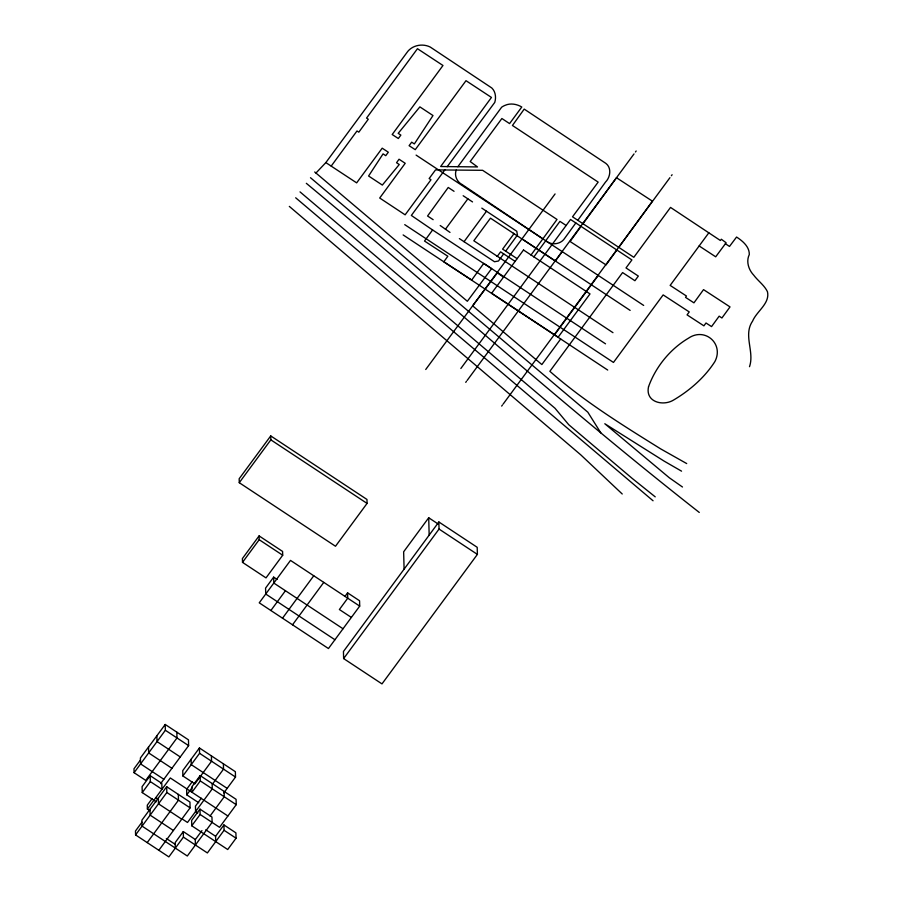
<?xml version="1.0" encoding="UTF-8"?>
<svg xmlns="http://www.w3.org/2000/svg" width="902" height="902" viewBox="0 0 902 902"><rect width="100%" height="100%" fill="white"/><g stroke="black" fill="none" stroke-linecap="round" stroke-linejoin="round"><path stroke-width="1.35" d="M749.506 366.686C754.715 351.645 742.91 335.082 752.618 321.078C756.665 311.201 770.139 303.557 767.455 291.696C764.321 285.19 758.018 280.917 753.745 275.189C748.694 269.935 745.875 261.467 749.291 254.578C749.551 246.753 742.594 240.947 736.562 237.046L729.492 246.438L725.4 243.732L715.692 256.811L699.151 245.953L670.152 285.404L686.445 296.025L685.531 297.367L693.942 302.846L703.537 289.632L730.011 306.905L721.916 317.989L719.165 316.162L711.554 326.592L705.995 322.995L703.898 325.847L687.065 314.877L689.241 311.923L663.15 294.909L613.473 362.446L404.727 224.643M456.22 170.061C454.123 175.495 456.931 181.978 462.117 184.527L542.869 238.838L557.019 219.445L482.626 170.309L435.531 169.892L429.149 178.551L430.976 179.757L405.133 214.823L379.708 198.023L405.212 163.296L399.045 159.226L396.542 162.732L399.259 164.514L382.347 185.079L368.591 176.003L383.057 153.881L385.763 155.674L388.311 152.213L382.2 148.176L356.651 182.869L325.847 162.597L315.959 173.037L314.685 171.989M725.4 243.732L726.076 242.717L721.318 239.233L720.382 240.496L670.524 207.415L633.835 257.307L572.522 216.807L598.161 182.103L512.437 125.479L524.209 109.108L605.907 163.42C611.86 167.952 610.327 177.39 605.467 182.125L577.787 220.291M515.132 261.377L503.666 253.868L498.468 261.016L494.499 261.738L459.366 238.602M575.826 222.963L564.821 238.094C560.92 244.476 551.269 245.648 545.733 240.733L533.849 256.957M686.704 463.572L660.771 448.948C622.481 425.113 583.797 401.21 549.859 371.308L622.594 272.573L634.918 280.714L638.334 276.08L626.011 267.939L631.907 259.934L581.046 226.413L570.075 241.499L606.043 264.906L616.878 250.001M583.019 223.741L616.483 177.717L652.417 201.169L618.806 247.374M457.844 166.746L501.636 107.214A17.048 16.157 -1.5 0 1 505.165 105.308C510.555 102.918 516.857 104.08 521.784 107.022L509.574 123.597L501.884 118.512L470.19 161.537L477.508 166.926L440.65 166.52L491.466 97.439L465.996 80.684L415.247 149.676L409.102 145.684L411.684 142.178L414.345 143.937L432.994 115.535L419.881 106.876L398.188 133.338L400.86 135.097L398.334 138.513L392.19 134.522L442.972 65.485L417.457 48.697L366.562 118.083L368.287 119.222L358.816 132.177L356.989 130.97L331.214 166.069M315.959 173.037L467.337 301.279L491.601 268.661L432.599 229.965L424.515 241.048L447.832 256.247L443.807 261.805L471.712 280.026L483.743 263.395L605.524 343.831M503.666 253.868L500.61 251.85L497.329 256.292L473.821 240.766L490.474 218.16L513.993 233.686L502.606 249.132L505.661 251.151L517.444 235.061L516.778 231.284L481.815 208.125M530.985 255.074L542.869 238.838M545.733 240.733L559.928 221.362L566.14 225.466L570.549 219.479L581.046 226.413M447.166 166.723L494.77 102.4C496.258 97.585 495.615 91.621 491.827 88.001L430.299 47.084C422.429 43.082 411.707 45.213 406.734 52.812L325.847 162.597M444.889 169.813L411.346 215.443L432.599 229.965M460.854 368.478L566.14 225.466M270.735 435.914L239.165 478.759L239.267 482.705L335.499 546.251L367.069 503.406L366.967 499.46L270.735 435.914L270.837 439.849L239.267 482.705M440.199 225.523L445.464 229.209L467.856 198.835M464.045 241.691L486.505 211.215M259.088 535.912L242.401 558.563L242.503 562.374L266.011 577.889L282.698 555.237L282.597 551.438L259.088 535.912L259.19 539.712L242.503 562.374M425.733 369.493L555.068 193.941M277.151 579.434L273.656 577.133L265.571 588.104L265.729 594.023L334.935 639.743M148.514 747.127L165.201 724.475L188.462 739.843L188.619 745.627L160.601 783.669M140.475 759.98L133.992 768.786L134.094 772.698L145.729 780.388L176.984 737.949L176.837 732.165M134.094 772.698L165.359 730.27L165.201 724.475M270.871 610.507L285.438 590.731M150.183 775.686L150.33 781.606L161.965 789.295L161.808 783.376L150.183 775.686L142.088 786.668L142.245 792.587L156.204 801.81M142.245 792.587L150.33 781.606M282.506 618.197L313.761 575.758M152.156 798.552L147.285 805.159L147.387 809.071L149.721 810.605M147.387 809.071L170.309 777.964L227.89 815.994M150.003 809.353L166.69 786.702L189.95 802.058L190.096 807.854L158.842 850.282M465.736 382.347L466.458 381.366M467.18 380.385L634.005 153.938M635.448 151.976L636.169 150.995M141.964 822.207L135.48 831.001L135.582 834.925L168.854 856.9L183.422 837.124L183.286 831.576L195.26 839.491L195.407 845.027M562.205 251.681L555.35 261.005L521.965 238.883M223.831 792.903L235.512 777.05L235.366 771.706L199.432 747.972L182.745 770.624L182.88 775.968L194.866 783.872L211.553 761.22L211.406 755.887M135.582 834.925L166.836 792.486L166.69 786.702M292.519 624.804L323.773 582.376M182.88 775.968L199.567 753.317L199.432 747.972M147.206 842.603L178.472 800.175L178.314 794.38M192.295 781.628L186.635 789.318L186.77 794.854L198.756 802.769M200.154 775.596L191.81 786.916L191.957 792.26L200.3 780.929L200.154 775.596L236.087 799.33L236.234 804.674L219.547 827.326L200.12 814.472L199.973 809.128L211.959 817.032L212.094 822.376L187.312 856.009L142.065 826.119L141.907 820.2L150.003 809.229L150.149 815.149L173.41 830.505M186.77 794.854L192.442 787.175M345.094 596.256L347.597 592.851L359.571 600.766L359.706 606.11L328.452 648.538L259.246 602.829L290.5 560.401L359.706 606.11M201.293 798.225L195.441 806.151L195.587 811.496L197.763 812.939M212.68 783.861L223.527 769.135L223.392 763.791M183.286 831.576L175.191 842.558L175.338 848.094M199.973 809.128L191.63 820.448L191.765 825.792L227.71 849.526L236.053 838.206L235.907 832.862L223.933 824.947L215.589 836.278L215.725 841.622M191.765 825.792L200.12 814.472M501.67 406.08L502.391 405.099M503.113 404.119L669.938 177.671M671.381 175.71L672.103 174.729M554.482 334.89L598.24 275.482M438.011 523.904L428.709 517.759L403.645 551.798L404.096 569.162M560.694 338.994L541.854 364.555L472.637 305.823L497.352 272.878L503.508 277.151M210.065 816.017L224.248 796.759L224.113 791.415M195.26 839.694L201.935 830.629M438.857 521.976L343.448 651.492L343.628 658.573L381.986 683.896L477.395 554.392L477.203 547.311L438.857 521.976L439.037 529.057L343.628 658.573M223.933 824.947L224.068 830.291L207.381 852.942L183.422 837.124M699.151 245.953L708.837 232.795M681.551 471.16L664.165 461.136L604.802 423.737L669.295 477.756L682.476 487.012M505.661 251.151L517.139 258.66M416.104 155.11L643.678 305.428M463.166 195.734L472.535 201.924M454.044 191.314L448.226 187.469L427.571 216.006L433.14 219.682M513.373 233.28L630.148 310.401M496.709 255.886L612.965 332.669M403.138 234.937L607.711 370.057M439.037 529.057L477.395 554.392M270.837 439.849L367.069 503.406M259.19 539.712L282.698 555.237M351.363 617.43L339.389 609.526L347.732 598.195L347.597 592.851M343.019 628.762L273.813 583.053L273.656 577.133M165.359 730.27L188.619 745.627M199.567 753.317L235.512 777.05M180.276 756.958L157.016 741.591L156.858 735.807M227.169 788.371L191.224 764.637L191.089 759.292M200.3 780.929L236.234 804.674M171.921 768.29L148.661 752.922L148.514 747.003L140.419 757.984L140.577 763.904L163.837 779.26M166.836 792.486L190.096 807.854M224.068 830.291L236.053 838.206M205.791 829.806L215.589 836.278M156.102 797.887L158.425 799.42M181.697 818.644L187.503 822.477L212.274 788.844L212.139 783.5M181.753 819.185L158.493 803.817L158.346 798.022M166.34 838.499L175.236 844.373M445.464 229.209L449.997 232.412M655.224 496.855L632.358 478.545L568.722 424.684L554.978 408.223L300.028 191.889M699.287 512.449C564.799 407.05 437.808 292.428 306.33 183.32M289.328 206.4L580.741 454.822L622.233 493.992M653.059 500.779L295.676 197.786M310.48 177.705L587.822 412.18L600.867 432.971M428.709 517.759L429.172 535.134M648.527 386.778C645.133 402.033 663.015 406.588 673.681 399.981C689.838 390.408 704.733 377.442 714.914 361.522C724.126 343.865 704.947 326.896 688.519 338.171C670.22 348.939 655.63 366.922 648.527 386.778M523.51 250.001L491.646 293.251L558.146 337.179L590.009 293.917L523.51 250.001"/></g></svg>
